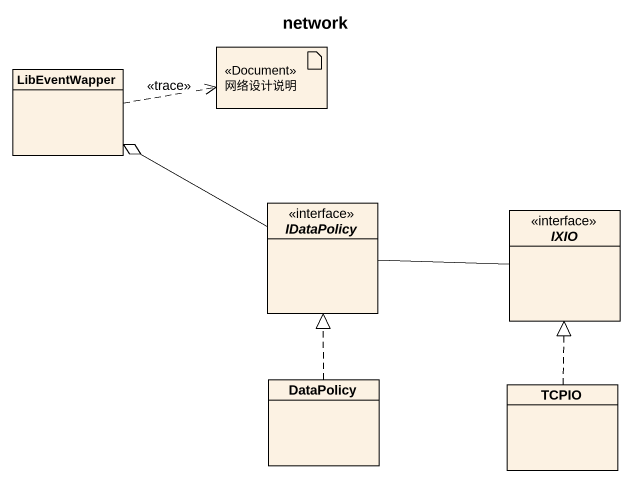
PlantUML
@startuml
title network
allowmixing
hide circle
hide empty members
class LibEventWapper
artifact 网络设计说明 <<Document>>
interface IDataPolicy
interface IXIO
class DataPolicy
class TCPIO
LibEventWapper .right.> 网络设计说明 : <<trace>>
IDataPolicy -left-o LibEventWapper
IDataPolicy -right- IXIO
DataPolicy .up.|> IDataPolicy
TCPIO .up.|> IXIO
@enduml
